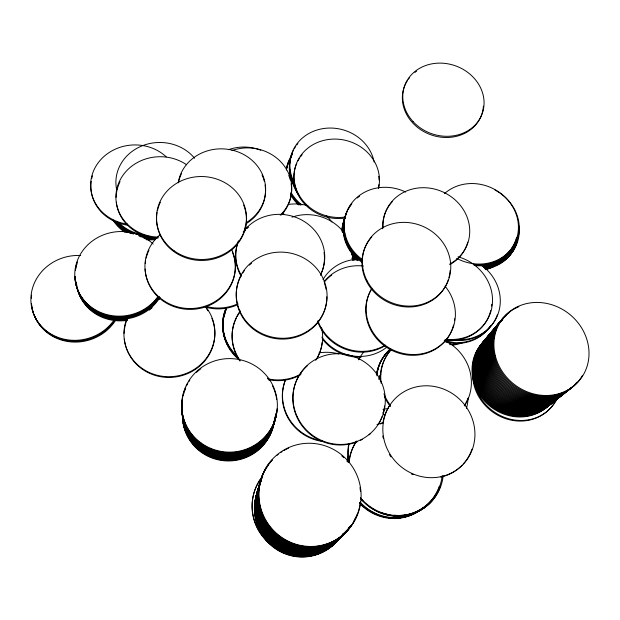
<?xml version="1.0" encoding="UTF-8"?>
<svg xmlns="http://www.w3.org/2000/svg" width="620" height="620" viewBox="0 0 620 620"><rect width="100%" height="100%" fill="white"/><g stroke="black" fill="none" stroke-linecap="round" stroke-linejoin="round"><path stroke-width="0.93" d="M497.496 314.449A44.57 40.951 30.4 0 1 450.539 339.714M481.391 265.042A44.679 41.036 30.4 0 1 498.62 312.24A44.679 41.036 30.4 0 1 458.606 339.721M265.073 185.055A43.857 40.068 4.2 0 1 246.272 223.595M178.467 182.799A43.857 40.068 4.2 0 1 181.435 173.716M262.043 175.003A43.857 40.068 4.2 0 1 264.306 181.327M178.242 182.59A43.958 40.145 4.2 0 1 245.086 155.287A43.958 40.145 4.2 0 1 246.373 222.541M115.258 320.78A45.345 42.028 -14.7 0 1 71.982 341.984A45.345 42.028 -14.7 0 1 34.309 315.293M114.522 320.742A45.454 42.114 -14.6 0 1 71.176 341.155A45.454 42.114 -14.6 0 1 33.906 314.433M33.589 313.573A45.454 42.114 -14.6 0 1 31.488 303.637M31.442 298.088A45.454 42.114 -14.6 0 1 31.597 296.228M563.448 393.878A47.593 43.338 39.2 0 1 497.775 389.476A47.593 43.338 39.2 0 1 497.713 325.275M563.642 393.832A47.709 43.431 39.1 0 1 499.596 389.856A47.709 43.431 39.1 0 1 495.698 327.019M564.533 393.127A47.825 43.524 39.1 0 1 500.704 389.5A47.825 43.524 39.1 0 1 495.768 326.856M563.991 393.669A47.949 43.617 39.1 0 1 501.076 388.415A47.949 43.617 39.1 0 1 495.861 326.709M497.798 324.624A47.949 43.617 39.1 0 1 499.17 323.315M567.959 390.329A48.19 43.803 39 0 1 502.58 386.965A48.19 43.803 39 0 1 499.247 322.881M500.627 321.563A48.19 43.803 39 0 1 502.797 319.734M568.858 389.616A48.306 43.896 38.9 0 1 502.223 385.129A48.306 43.896 38.9 0 1 502.068 320.067M562.34 394.622A47.36 43.152 39.3 0 1 496.674 391.282A47.36 43.152 39.3 0 1 496.279 326.988M563.239 393.909A47.477 43.245 39.2 0 1 497.767 390.925A47.477 43.245 39.2 0 1 496.295 326.756M567.734 390.368A48.066 43.71 39 0 1 501.836 387.702A48.066 43.71 39 0 1 499.201 323.09M299.483 196.145A42.361 38.37 14.3 0 1 292.059 179.761M296.476 190.177A42.455 38.44 14.3 0 1 293.725 184.101M300.266 204.856A42.253 38.316 13.8 0 1 290.726 193.355M286.339 169.973A42.253 38.316 13.8 0 1 289.664 159.596M290.524 157.984A42.253 38.316 13.8 0 1 291.478 156.403M301.909 204.941A42.346 38.386 13.8 0 1 290.92 192.262M286.401 169.741A42.346 38.386 13.8 0 1 292.183 154.481M448.43 279.395A44.694 41.176 24.3 0 1 385.617 300.964A44.694 41.176 24.3 0 1 371.783 236.972M450.104 270.537A44.694 41.176 24.3 0 1 448.927 277.659M232.267 251.906A45.12 42.175 -0.9 0 1 199.392 308.512A45.12 42.175 -0.9 0 1 145.111 269.041M145.258 263.485A45.12 42.175 -0.9 0 1 145.623 260.749M146.18 258.044A45.12 42.175 -0.9 0 1 148.963 250.193M231.973 250.069A45.229 42.261 -0.9 0 1 211.862 303.312A45.229 42.261 -0.9 0 1 153.07 290.524A45.229 42.261 -0.9 0 1 160.41 234.499M243.66 205.019A44.927 41.393 1.7 0 1 205.933 260.292A44.927 41.393 1.7 0 1 157.093 212.559M157.433 210.792A44.927 41.393 1.7 0 1 160.379 202.205M114.475 320.579A45.477 42.129 -14.6 0 1 65.255 340.163A45.477 42.129 -14.6 0 1 31.403 303.467M31.357 297.91A45.477 42.129 -14.6 0 1 31.628 295.12M114.266 319.734A45.586 42.214 -14.6 0 1 57.838 337.303A45.586 42.214 -14.6 0 1 32.38 288.61A45.586 42.214 -14.6 0 1 80.701 255.541M326.802 296.802A45.4 42.889 11.6 0 1 270.894 337.66A45.4 42.889 11.6 0 1 241.288 275.451M242.746 273.025A45.4 42.889 11.6 0 1 244.358 270.708M249.379 265.104A45.4 42.889 11.6 0 1 251.526 263.229M324.33 282.999A45.4 42.889 11.6 0 1 326.074 289.362M516.561 241.048A43.563 39.161 26.8 0 1 474.354 265.484M517.987 235.608A43.563 39.161 26.8 0 1 517.599 237.46M499.821 192.983A43.656 39.238 26.8 0 1 517.289 239.994A43.656 39.238 26.8 0 1 474.974 264.531M495 190.061A43.656 39.238 26.8 0 1 499.046 192.464M379.022 378.386A46.299 43.671 38.1 0 1 380.75 373.961M384.757 415.966A46.407 43.764 38 0 1 382.85 412.726M378.882 379.502A46.407 43.764 38 0 1 380.788 374.108M468.085 398.854A46.407 43.764 38 0 1 466.411 408.371M244.365 229.315A44.315 41.284 1.7 0 1 245.435 230.803M238.568 358.081A45.004 42.943 10 0 1 226.409 308.729M236.615 355.5A45.105 43.028 10 0 1 226.463 307.853M239.855 360.282A44.849 42.819 10 0 1 223.278 320.695M224.192 316.123A44.849 42.819 10 0 1 224.99 313.418M238.537 358.391A44.958 42.904 10 0 1 226.385 309.078M376.379 374.55A45.748 43.098 36.6 0 1 388.275 351.563M376.65 374.774A45.857 43.191 36.6 0 1 388.05 351.455M467.775 242.188A43.873 39.882 23.8 0 1 449.942 264.577M382.695 228.803A43.873 39.882 23.8 0 1 392.243 201.717M383.106 227.772A43.974 39.959 23.7 0 1 416.632 188.201A43.974 39.959 23.7 0 1 466.356 215.287A43.974 39.959 23.7 0 1 449.709 264.05M376.735 374.627A45.88 43.214 36.6 0 1 390.181 349.362M376.937 375.798A45.989 43.307 36.5 0 1 390.631 348.579M453.53 325.105A45.214 42.106 28.2 0 1 393.591 351.183A45.214 42.106 28.2 0 1 371.783 288.788M454.638 318.711A45.214 42.106 28.2 0 1 454.429 320.548M445.059 286.184A45.322 42.191 28.2 0 1 443.331 342.783A45.322 42.191 28.2 0 1 384.478 344.759A45.322 42.191 28.2 0 1 371.698 288.656M490.714 325.554A44.253 40.711 30.5 0 1 445.85 342.201M490.381 326.205A44.353 40.788 30.5 0 1 445.028 341.062M453.36 339.768A44.47 40.951 29.7 0 1 445.664 339.899M455.452 340.341A44.346 40.85 29.7 0 1 444.982 340.845M453.243 339.923A44.446 40.936 29.7 0 1 445.548 340.054M324.051 252.433A44.501 41.532 10.6 0 1 320.408 275.365M241.211 276.295A44.501 41.532 10.6 0 1 237.421 244.419M243.203 232.058A44.609 41.618 10.6 0 1 301.94 220.154A44.609 41.618 10.6 0 1 320.679 274.42M241.304 275.342A44.609 41.618 10.6 0 1 238.406 240.831M370.442 433.605A46.453 44.811 30.8 0 1 369.063 434.791M362.251 439.417A46.453 44.811 30.8 0 1 360.608 440.278M357.26 441.773A46.453 44.811 30.8 0 1 300.406 423.483A46.453 44.811 30.8 0 1 307.288 365.839M384.594 405.953A46.453 44.811 30.8 0 1 383.222 413.075M382.098 416.508A46.453 44.811 30.8 0 1 378.068 424.615M274.544 419.841A46.221 45.306 -2.8 0 1 227.222 459.877A46.221 45.306 -2.8 0 1 182.505 417.229M274.722 419.213A46.337 45.407 -2.6 0 1 227.749 459.35A46.337 45.407 -2.6 0 1 182.513 417.508A45.996 45.105 -3 0 0 226.641 460.924A45.996 45.105 -3 0 0 274.203 421.081M274.892 418.585A46.446 45.508 -2.5 0 1 228.741 458.815A46.446 45.508 -2.5 0 1 182.644 418.694M275.249 416.144A46.562 45.609 -2.4 0 1 275.071 417.957M274.947 418.857A46.562 45.609 -2.4 0 1 228.346 458.273A46.562 45.609 -2.4 0 1 182.598 418.058M275.42 416.679A46.787 45.818 -2.2 0 1 225.626 457.072A46.787 45.818 -2.2 0 1 182.187 410.3M275.598 416.036A46.903 45.919 -2.1 0 1 223.789 456.351A46.903 45.919 -2.1 0 1 182.389 405.93M274.551 418.671A46.113 45.206 -2.9 0 1 228.083 460.428A46.113 45.206 -2.9 0 1 182.551 417.864M275.241 417.322A46.67 45.717 -2.3 0 1 227.463 457.707A46.67 45.717 -2.3 0 1 182.303 414.664M291.113 183.706A43.33 39.579 6.7 0 1 281.31 214.977M247.674 228.323A43.33 39.579 6.7 0 1 244.807 228.137M288.796 175.507A43.33 39.579 6.7 0 1 290.323 180.017M231.919 150.559A43.431 39.657 6.7 0 1 284.045 165.664A43.431 39.657 6.7 0 1 280.224 215.202M248.744 227.308A43.431 39.657 6.7 0 1 244.9 227.098M291.989 217.171A44.129 41.091 14 0 1 344.844 233.787M352.168 252.231A44.129 41.091 14 0 1 352.377 260.322M275.954 414.757A47.128 46.128 -1.9 0 1 222.96 455.142A47.128 46.128 -1.9 0 1 182.52 402.76M276.132 414.106A47.252 46.236 -1.8 0 1 223.006 454.576A47.252 46.236 -1.8 0 1 182.474 402.078M276.505 411.61A47.368 46.337 -1.7 0 1 223.998 454.127A47.368 46.337 -1.7 0 1 182.419 401.388M276.683 410.944A47.484 46.446 -1.6 0 1 224.045 453.561A47.484 46.446 -1.6 0 1 182.365 400.698M277.117 408.681A47.717 46.663 -1.4 0 1 218.48 451.461A47.717 46.663 -1.4 0 1 185.667 387.593M186.457 385.904A47.717 46.663 -1.4 0 1 187.783 383.4M188.751 381.773A47.717 46.663 -1.4 0 1 189.782 380.192M196.517 372.341A47.717 46.663 -1.4 0 1 200.88 368.722M267.67 378.037A47.717 46.663 -1.4 0 1 269.305 380.308M272.583 385.997A47.717 46.663 -1.4 0 1 273.366 387.686M273.722 388.538A47.717 46.663 -1.4 0 1 276.706 399.327M275.962 413.571A47.019 46.027 -2 0 1 223.835 455.808A47.019 46.027 -2 0 1 182.575 403.434M276.683 412.13A47.601 46.554 -1.5 0 1 223.154 452.879A47.601 46.554 -1.5 0 1 182.319 400.009M183.249 395.413A47.601 46.554 -1.5 0 1 184.039 392.692M184.659 390.918A47.601 46.554 -1.5 0 1 185.713 388.322M237.879 304.622A44.57 41.726 2.6 0 1 204.964 306.993M237.964 303.738A44.671 41.811 2.6 0 1 205.848 306.358M345.332 218.023A42.865 38.866 14.6 0 1 294.097 173.127M294.221 172.221A42.865 38.866 14.6 0 1 296.779 163.347M297.988 160.859A42.865 38.866 14.6 0 1 299.398 158.449M300.444 156.899A42.865 38.866 14.6 0 1 302.149 154.69M378.727 176.328A42.865 38.866 14.6 0 1 379.045 180.048M378.905 184.675A42.865 38.866 14.6 0 1 378.363 188.325M345.658 216.969A42.958 38.944 14.6 0 1 294.136 179.196A42.958 38.944 14.6 0 1 339.621 139.329A42.958 38.944 14.6 0 1 378.556 188.131M157.937 238.126A43.981 40.13 -1.7 0 1 116.304 202.159M116.111 197.377A43.981 40.13 -1.7 0 1 120.04 181.629M158.736 237.135A44.082 40.207 -1.6 0 1 118.397 183.784A44.082 40.207 -1.6 0 1 186.612 164.765M158.635 296.592A45.392 42.145 -9 0 1 108.175 315.719A45.392 42.145 -9 0 1 75.059 276.629M75.446 270.149A45.392 42.145 -9 0 1 76.888 263.826M157.984 296.476A45.5 42.238 -8.9 0 1 92.256 307.822A45.5 42.238 -8.9 0 1 86.506 246.156A45.5 42.238 -8.9 0 1 153.094 244.001M322.129 342.55A45.237 43.299 12.1 0 1 316.417 359.476M300.274 374.961A45.237 43.299 12.1 0 1 268.344 379.649M239.901 361.057A45.237 43.299 12.1 0 1 235.135 320.796M235.499 319.935A45.237 43.299 12.1 0 1 236.29 318.231M237.158 316.549A45.237 43.299 12.1 0 1 240.219 311.752M321.548 327.662A45.345 43.392 12.1 0 1 315.665 360.336M301.304 373.783A45.345 43.392 12.1 0 1 267.6 378.727M239.994 360.298A45.345 43.392 12.1 0 1 240.304 310.884M159.937 297.399A45.105 41.912 -9.1 0 1 114.576 319.044A45.105 41.912 -9.1 0 1 77.144 288.238M76.717 286.44A45.105 41.912 -9.1 0 1 76.113 282.805M159.332 297.305A45.214 41.997 -9.1 0 1 110.468 317.595A45.214 41.997 -9.1 0 1 75.725 280.969M550.397 404.039A45.787 41.904 39.9 0 1 488.645 402.574A45.787 41.904 39.9 0 1 483.43 341.659M550.568 404.031A45.895 41.989 39.8 0 1 489.32 401.907A45.895 41.989 39.8 0 1 483.476 341.558M552.056 402.729A46.004 42.075 39.8 0 1 488.932 400.21A46.004 42.075 39.8 0 1 486.661 338.109M553.544 401.404A46.113 42.168 39.7 0 1 490.343 400.249A46.113 42.168 39.7 0 1 486.677 337.954M554.575 400.745A46.337 42.338 39.6 0 1 490.296 397.49A46.337 42.338 39.6 0 1 490.04 334.459M554.745 400.737A46.446 42.431 39.6 0 1 490.978 396.815A46.446 42.431 39.6 0 1 490.025 334.265M547.429 406.604A45.57 41.734 39.9 0 1 487.638 404.201A45.57 41.734 39.9 0 1 480.361 345.309M482.12 343.232A45.57 41.734 39.9 0 1 483.375 341.915M549.576 404.689A45.678 41.819 39.9 0 1 487.599 402.884A45.678 41.819 39.9 0 1 483.391 341.783M553.73 401.411A46.221 42.253 39.7 0 1 491.032 399.575A46.221 42.253 39.7 0 1 486.708 337.807M555.76 400.039A46.67 42.609 39.5 0 1 491.001 393.979A46.67 42.609 39.5 0 1 493.497 330.84M555.21 400.59A46.779 42.695 39.5 0 1 492.032 393.646A46.779 42.695 39.5 0 1 492.079 331.801M556.062 399.916A46.895 42.788 39.4 0 1 494.14 394.428A46.895 42.788 39.4 0 1 490.141 333.606M559.038 397.358A47.011 42.873 39.4 0 1 496.713 395.506A47.011 42.873 39.4 0 1 489.614 334.188M562.123 394.63A47.244 43.059 39.3 0 1 497.79 393.778A47.244 43.059 39.3 0 1 492.861 330.421M554.908 400.706A46.554 42.517 39.6 0 1 491.668 396.126A46.554 42.517 39.6 0 1 490.032 334.079M559.217 397.319A47.128 42.966 39.3 0 1 495.574 393.041A47.128 42.966 39.3 0 1 492.815 330.592M159.247 296.592A45.299 42.067 -9 0 1 110.29 316.905A45.299 42.067 -9 0 1 75.477 280.217M158.619 296.492A45.407 42.16 -9 0 1 108.144 315.627A45.407 42.16 -9 0 1 75.02 276.52M75.415 270.033A45.407 42.16 -9 0 1 77.454 261.935M127.813 225.207A43.826 39.734 -3.4 0 1 91.225 181.397M91.721 178.607A43.826 39.734 -3.4 0 1 92.442 175.832M127.635 224.161A43.927 39.812 -3.4 0 1 95.635 166.695A43.927 39.812 -3.4 0 1 166.261 156.875M116.7 189.929A43.718 39.688 -1.2 0 1 141.887 145.94A43.718 39.688 -1.2 0 1 194.626 158.27M384.757 345.898A45.02 42.315 22.9 0 1 317.642 321.532M324.919 281.348A45.02 42.315 22.9 0 1 331.716 275.071M385.19 345.108A45.128 42.4 22.9 0 1 317.913 320.679M324.035 281.837A45.128 42.4 22.9 0 1 363.475 266.026M390.445 406.573A46.182 43.431 36.5 0 1 384.586 397.094M380.432 381.308A46.182 43.431 36.5 0 1 391.476 349.471M468.115 398.017A46.182 43.431 36.5 0 1 464.295 405.697M390.329 405.178A46.299 43.524 36.5 0 1 383.935 393.878M381.145 383.292A46.299 43.524 36.5 0 1 391.282 349.385M444.238 340.233A46.299 43.524 36.5 0 1 464.411 405.837M510.934 249.341A43.664 39.254 26.7 0 1 473.386 264.717M516.522 237.545A43.664 39.254 26.7 0 1 515.708 240.227M515.39 241.103A43.664 39.254 26.7 0 1 511.477 248.581M444.432 193.665A43.764 39.331 26.7 0 1 501.782 194.176A43.764 39.331 26.7 0 1 511.957 247.922A43.764 39.331 26.7 0 1 456.669 258.315M362.181 260.671A43.803 40.075 20.7 0 1 351.897 203.469M357.275 197.989A43.803 40.075 20.7 0 1 359.561 196.222M362.545 259.703A43.904 40.153 20.7 0 1 349.928 205.608A43.904 40.153 20.7 0 1 405.728 192.068M489.382 314.898A44.818 41.253 29.9 0 1 445.013 339.907M491.738 304.312A44.818 41.253 29.9 0 1 491.552 306.117M490.714 310.597A44.818 41.253 29.9 0 1 489.692 314.053M458.041 256.773A44.927 41.339 29.8 0 1 492.148 305.807A44.927 41.339 29.8 0 1 446.478 339.21M127.666 320.276A44.919 41.757 -9.2 0 1 77.244 288.091M76.903 286.285A44.919 41.757 -9.2 0 1 76.655 284.479M160.022 298.112A45.02 41.842 -9.1 0 1 158.999 299.716M152.148 307.667A45.02 41.842 -9.1 0 1 149.172 310.171M127.487 319.424A45.02 41.842 -9.1 0 1 77.151 288.075M211.893 318.285A45.423 43.191 -7.6 0 1 179.916 376.146A45.423 43.191 -7.6 0 1 124.325 339.086M124.124 333.421A45.423 43.191 -7.6 0 1 126.999 319.54M206.328 308.504A45.423 43.191 -7.6 0 1 207.963 310.806M205.763 306.9A45.524 43.284 -7.6 0 1 175.871 376.193A45.524 43.284 -7.6 0 1 126.821 318.696M361.142 357.174A44.338 41.749 23.1 0 1 322.16 338.714M386.237 347.619A44.439 41.834 23 0 1 321.873 337.133M341.915 229.4A43.144 39.572 20.8 0 1 344.457 219.387M353.718 260.462A43.245 39.641 20.8 0 1 351.85 258.385M342.038 231.221A43.245 39.641 20.8 0 1 344.774 218.349M228.532 149.66A42.679 38.952 6.4 0 1 260.788 150.226M555.218 401.458A45.477 41.664 40.3 0 1 506.865 419.05A45.477 41.664 40.3 0 1 472.642 376.185M556.496 400.001A45.586 41.749 40.3 0 1 509.966 419.097A45.586 41.749 40.3 0 1 473.641 379.285M288.393 204.429A43.594 40.486 12.3 0 1 307.861 205.685M326.446 215.977A43.594 40.486 12.3 0 1 331.956 222.076M322.974 441.518A45.586 44.066 28.5 0 1 285.502 379.905M322.353 440.82A45.694 44.167 28.4 0 1 285.704 379.2M318.982 352.92A45.694 44.167 28.4 0 1 338.784 353.919M348.448 461.071A47.391 45.345 46.7 0 1 348.913 443.409M349.153 462.388A47.508 45.446 46.7 0 1 349.076 443.75M382.974 409.355A47.508 45.446 46.7 0 1 388.384 408.534M462.69 342.643A44.144 40.711 30.1 0 1 452.724 345.138M460.66 342.775A44.245 40.796 30 0 1 449.531 344.673M483.406 106.144A41.122 35.906 19.7 0 1 431.784 135.106A41.122 35.906 19.7 0 1 407.293 80.77M408.355 79.205A41.122 35.906 19.7 0 1 409.502 77.717M414.989 72.385A41.122 35.906 19.7 0 1 416.547 71.246M347.154 461.203A46.996 45.012 49.7 0 1 348.363 455.793M347.371 461.59A47.112 45.12 49.6 0 1 348.463 456.142M231.803 351.486A44.702 42.656 9.9 0 1 229.02 347.572M228.036 345.913A44.702 42.656 9.9 0 1 225.982 308.876M225.967 340.861A44.803 42.741 9.9 0 1 226.037 308.008M298.631 204.918A42.145 38.231 13.8 0 1 290.493 194.649M286.642 168.64A42.145 38.231 13.8 0 1 288.656 162.603M300.219 205.065A42.238 38.3 13.8 0 1 290.687 193.572M286.456 169.299A42.238 38.3 13.8 0 1 288.85 161.464M149.219 236.36A43.609 39.734 -2.4 0 1 117.413 222.131M144.297 234.949A43.71 39.812 -2.4 0 1 118.474 222.41M493.551 266.647A43.013 38.773 26.9 0 1 485.793 269.677M490.691 267.321A43.113 38.843 26.8 0 1 485.553 268.979M155.519 239.583A43.284 39.486 -2.6 0 1 145.964 239.661M124.853 232.252A43.284 39.486 -2.6 0 1 112.763 219.681M155.411 238.576A43.384 39.564 -2.5 0 1 144.886 238.56M126.24 232.237A43.384 39.564 -2.5 0 1 113.607 220.278M155.388 238.374A43.4 39.579 -2.5 0 1 143.917 238.243M127.007 232.508A43.4 39.579 -2.5 0 1 114.119 220.867M155.279 237.367A43.501 39.649 -2.5 0 1 140.019 236.577M131.022 233.631A43.501 39.649 -2.5 0 1 115.088 221.379M422.189 508.539A47.035 45.059 50.1 0 1 359.383 503.207M347.208 461.303A47.035 45.059 50.1 0 1 348.626 455.956M422.732 508.121A47.151 45.159 50 0 1 421.305 509.26M419.818 510.338A47.151 45.159 50 0 1 359.771 502.774M347.386 461.683A47.151 45.159 50 0 1 348.44 457.173M151.272 237.398A43.509 39.665 -2.4 0 1 138.942 235.879M133.525 234.104A43.509 39.665 -2.4 0 1 116.421 221.813M272.474 545.755A47.601 46.795 67.1 0 1 262.717 476.315M269.591 543.081A47.717 46.903 66.9 0 1 265.344 539.075M264.035 537.633A47.717 46.903 66.9 0 1 261.702 477.292M346.231 530.999A50.011 49.104 63.1 0 1 281.558 544.329A50.011 49.104 63.1 0 1 261.136 480.368M346.611 530.619A50.143 49.228 62.9 0 1 281.767 543.98A50.143 49.228 62.9 0 1 261.291 479.857M346.983 530.232A50.267 49.352 62.6 0 1 281.573 543.384A50.267 49.352 62.6 0 1 261.826 478.5M347.363 529.837A50.398 49.476 62.4 0 1 282.185 543.267A50.398 49.476 62.4 0 1 261.594 478.826M349.184 527.519A50.654 49.732 61.9 0 1 283.418 543.027A50.654 49.732 61.9 0 1 261.896 477.78M349.564 527.124A50.786 49.856 61.6 0 1 283.224 542.43A50.786 49.856 61.6 0 1 262.446 476.408M345.479 531.766A49.763 48.856 63.6 0 1 280.744 544.802A49.763 48.856 63.6 0 1 261.221 480.562M345.859 531.386A49.887 48.98 63.4 0 1 281.348 544.686A49.887 48.98 63.4 0 1 260.989 480.88M347.2 530.201A50.53 49.608 62.1 0 1 281.992 542.671A50.53 49.608 62.1 0 1 261.749 478.307M349.3 527.124A50.53 49.608 62.1 0 1 348.277 528.689M358.732 359.693A45.368 42.982 34.7 0 1 360.631 356.461M358.678 359.786A45.477 43.067 34.6 0 1 364.358 351.246M349.285 527.868A51.049 50.111 61.1 0 1 283.247 541.462A51.049 50.111 61.1 0 1 262.361 476.199M350.742 525.915A51.181 50.235 60.9 0 1 284.286 541.57A51.181 50.235 60.9 0 1 262.524 475.664M351.137 525.504A51.313 50.367 60.6 0 1 284.099 540.966A51.313 50.367 60.6 0 1 263.074 474.269M350.463 526.659A51.444 50.499 60.4 0 1 282.681 539.601A51.444 50.499 60.4 0 1 264.074 472.021M264.98 470.355A51.444 50.499 60.4 0 1 265.949 468.72M266.972 467.131A51.444 50.499 60.4 0 1 268.599 464.845M355.996 516.654A51.444 50.499 60.4 0 1 353.509 521.823M360.367 501.898A51.716 50.763 59.9 0 1 288.656 541.896A51.716 50.763 59.9 0 1 271.963 460.087M276.745 455.514A51.716 50.763 59.9 0 1 278.202 454.336M280.465 452.685A51.716 50.763 59.9 0 1 282.03 451.647M283.642 450.663A51.716 50.763 59.9 0 1 288.664 448.105M341.775 455.871A51.716 50.763 59.9 0 1 343.929 457.769M359.964 487.568A51.716 50.763 59.9 0 1 360.46 491.358M350.463 525.931A50.918 49.98 61.4 0 1 285.091 542.988A50.918 49.98 61.4 0 1 261.477 478.446M355.64 517.971A51.584 50.631 60.1 0 1 280.953 537.935A51.584 50.631 60.1 0 1 272.428 459.97M357.097 514.453A51.584 50.631 60.1 0 1 356.407 516.22M514.29 248.318A43.152 38.835 27 0 1 485.011 269.01M517.212 241.25A43.245 38.905 27 0 1 484.755 268.197M361.646 262.066A43.656 39.959 20.7 0 1 346.115 214.001M362.018 261.097A43.757 40.036 20.7 0 1 347.208 211.211M348.068 209.506A43.757 40.036 20.7 0 1 349.021 207.847M350.052 206.243A43.757 40.036 20.7 0 1 351.168 204.693M355.725 259.951A43.431 39.789 20.8 0 1 352.509 256.525M342.674 232.151A43.431 39.789 20.8 0 1 345.046 217.202M357.476 260.276A43.532 39.866 20.7 0 1 351.687 254.107M343.054 232.097A43.532 39.866 20.7 0 1 345.046 217.039M357.345 260.64A43.493 39.835 20.8 0 1 351.555 254.479M342.938 232.485A43.493 39.835 20.8 0 1 344.922 217.442M358.422 260.299A43.594 39.913 20.7 0 1 346.681 212.9M516.545 243.714A43.268 38.92 27 0 1 484.879 268.01M518.932 226.029A43.361 38.998 27 0 1 483.693 267.243M354.725 260.175A43.346 39.719 20.8 0 1 352.191 257.424M342.349 232.128A43.346 39.719 20.8 0 1 345.092 217.302M515.886 241.978A43.47 39.091 26.8 0 1 482.228 266.546M512.469 248.899A43.369 39.021 26.9 0 1 483.422 267.313M515.173 242.97A43.369 39.021 26.9 0 1 514.523 244.699M322.997 279.589A44.733 41.935 22.5 0 1 359.422 259.152M295.244 185.713A42.609 38.51 14 0 1 293.353 150.443M294.221 148.823A42.609 38.51 14 0 1 295.694 146.459M296.771 144.956A42.609 38.51 14 0 1 297.918 143.514M294.554 183.055A42.703 38.58 14 0 1 318.726 129.526A42.703 38.58 14 0 1 374.124 162.045M296.205 189.457A42.455 38.394 14 0 1 292.252 153.962M295.12 186.38A42.547 38.471 14 0 1 292.097 153.628M283.495 211.56A43.431 40.005 5.8 0 1 283.689 214.412M570.702 388.159A48.554 44.09 38.8 0 1 506.377 386.221A48.554 44.09 38.8 0 1 498.868 323.09M501.448 320.253A48.554 44.09 38.8 0 1 503.549 318.293M570.919 388.097A48.67 44.183 38.8 0 1 504.494 382.897A48.67 44.183 38.8 0 1 503.579 318.037M570.385 388.632A48.794 44.276 38.8 0 1 503.479 380.207A48.794 44.276 38.8 0 1 506.517 315.286M577.019 382.122A48.918 44.377 38.7 0 1 508.462 383.772A48.918 44.377 38.7 0 1 505.083 316.239M582.482 375.418A49.166 44.57 38.6 0 1 506.858 379.107A49.166 44.57 38.6 0 1 518.878 306.699M569.067 389.554A48.43 43.989 38.9 0 1 504.075 385.508A48.43 43.989 38.9 0 1 500.038 321.819M576.197 383.431A49.042 44.47 38.7 0 1 509.322 383.09A49.042 44.47 38.7 0 1 503.758 317.363M505.835 315.332A49.042 44.47 38.7 0 1 509.57 312.317M439.363 486.127A47.794 45.741 49.4 0 1 360.561 498.775M348.866 462.411A47.794 45.741 49.4 0 1 356.252 441.595M380.021 423.995A47.794 45.741 49.4 0 1 382.687 423.274M442.207 475.594A47.918 45.849 49.3 0 1 409.642 513.949A47.918 45.849 49.3 0 1 360.375 497.635M349.223 461.877A47.918 45.849 49.3 0 1 356.632 441.014M376.983 424.591A47.918 45.849 49.3 0 1 383.129 422.654M440.347 486.297A47.453 45.4 49.5 0 1 393.77 515.615M389.096 514.879A47.453 45.4 49.5 0 1 383.54 513.368M443.168 475.842A47.57 45.5 49.4 0 1 394.243 515.212M422.84 508.043A47.174 45.182 49.9 0 1 359.848 502.688M347.456 461.582A47.174 45.182 49.9 0 1 348.51 457.064M422.67 508.199A47.291 45.283 49.8 0 1 421.213 509.307M419.693 510.361A47.291 45.283 49.8 0 1 360.236 502.254M347.649 461.97A47.291 45.283 49.8 0 1 348.386 458.32M462.086 465.287A47.166 44.601 43.8 0 1 440.828 477.082M413.153 474.688A47.166 44.601 43.8 0 1 411.401 473.943M391.011 456.948A47.166 44.601 43.8 0 1 389.438 454.53M383.098 437.821A47.166 44.601 43.8 0 1 382.811 435.984M382.881 423.096A47.166 44.601 43.8 0 1 390.143 404.759M471.944 449.206A47.166 44.601 43.8 0 1 463.326 463.954M434.264 497.519A47.314 45.276 49.6 0 1 366.521 504.3M363.049 500.929A47.314 45.276 49.6 0 1 361.135 498.759M434.829 497.077A47.43 45.376 49.5 0 1 392.739 515.584M391.809 515.46A47.43 45.376 49.5 0 1 380.773 512.446M340.481 536.897A48.073 47.205 67 0 1 278.318 549.7A48.073 47.205 67 0 1 258.881 488.111M340.829 536.54A48.19 47.322 66.7 0 1 278.093 549.126A48.19 47.322 66.7 0 1 259.423 486.77M341.178 536.184A48.306 47.438 66.5 0 1 279.527 549.529A48.306 47.438 66.5 0 1 258.408 488.917M341.527 535.827A48.422 47.546 66.3 0 1 278.892 548.716A48.422 47.546 66.3 0 1 259.3 486.685M342.232 535.107A48.662 47.786 65.8 0 1 278.868 547.809A48.662 47.786 65.8 0 1 259.989 484.84M343.596 533.262A48.779 47.903 65.6 0 1 280.255 548.189A48.779 47.903 65.6 0 1 259.726 485.235M339.799 537.602A47.841 46.973 67.4 0 1 277.938 550.343A47.841 46.973 67.4 0 1 258.602 489.048M340.14 537.253A47.957 47.089 67.2 0 1 278.124 550.018A47.957 47.089 67.2 0 1 258.742 488.583M342.961 533.874A48.538 47.663 66 0 1 279.922 548.878A48.538 47.663 66 0 1 259.439 486.204M343.294 534.014A49.019 48.135 65.1 0 1 279.868 547.057A49.019 48.135 65.1 0 1 260.012 484.259M343.658 533.642A49.143 48.252 64.8 0 1 280.132 546.755A49.143 48.252 64.8 0 1 260.098 483.894M344.015 533.278A49.267 48.376 64.6 0 1 279.938 546.181A49.267 48.376 64.6 0 1 260.625 482.577M344.379 532.898A49.391 48.492 64.4 0 1 280.535 546.073A49.391 48.492 64.4 0 1 260.392 482.903M345.115 532.146A49.639 48.74 63.9 0 1 280.938 545.383A49.639 48.74 63.9 0 1 260.687 481.903M342.938 534.378A48.903 48.019 65.3 0 1 279.674 547.39A48.903 48.019 65.3 0 1 259.865 484.755M344.743 532.526A49.515 48.616 64.1 0 1 280.736 545.732A49.515 48.616 64.1 0 1 260.54 482.407M366.87 280.341A44.803 41.253 24.3 0 0 443.285 289.672A44.803 41.253 24.3 0 0 409.525 222.712A44.803 41.253 24.3 0 0 366.87 280.341M174.236 250.891A45.028 41.47 1.8 0 0 246.156 223.44A45.028 41.47 1.8 0 0 184.07 179.676A45.028 41.47 1.8 0 0 174.236 250.891M246.45 321.602A45.508 42.982 11.6 0 0 324.113 311.449A45.508 42.982 11.6 0 0 274.505 252.503A45.508 42.982 11.6 0 0 246.45 321.602M297.352 416.966A46.562 44.911 30.7 0 0 376.968 426.242A46.562 44.911 30.7 0 0 343.147 354.051A46.562 44.911 30.7 0 0 297.352 416.966M200.934 442.882A47.841 46.764 -1.3 0 0 277.047 410.796A47.841 46.764 -1.3 0 0 210.637 362.421A47.841 46.764 -1.3 0 0 200.934 442.882M413.114 121.652A41.215 35.968 19.7 0 0 482.035 114.111A41.215 35.968 19.7 0 0 435.116 63.372A41.215 35.968 19.7 0 0 413.114 121.652M259.083 488.924A51.855 50.894 59.6 0 0 331.041 542.229A51.855 50.894 59.6 0 0 339.791 453.429A51.855 50.894 59.6 0 0 259.083 488.924M495.217 355.384A49.298 44.671 38.6 0 0 574.151 385.671A49.298 44.671 38.6 0 0 555.032 305.854A49.298 44.671 38.6 0 0 495.217 355.384M383.749 438.325A47.283 44.694 43.8 0 0 459.389 467.821A47.283 44.694 43.8 0 0 443.532 389.058A47.283 44.694 43.8 0 0 383.749 438.325"/></g></svg>
